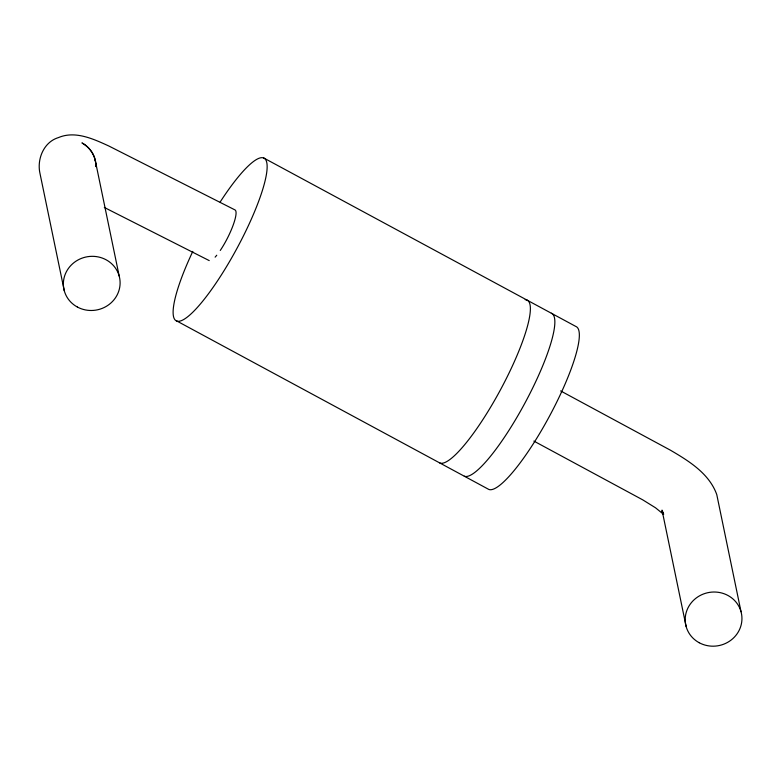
<?xml version="1.0" encoding="UTF-8"?>
<svg xmlns="http://www.w3.org/2000/svg" width="781" height="781" viewBox="0 0 781 781"><rect width="100%" height="100%" fill="white"/><g stroke="black" fill="none" stroke-linecap="round" stroke-linejoin="round"><path stroke-width="1.17" d="M104.312 207.453L209.23 260.6M263.685 157.947L575.831 326.448A92.402 19.017 -61.6 0 1 550 415.209A92.402 19.017 -61.6 0 1 488.789 489.423L176.643 320.913M560.621 390.92L670.362 450.159C688.754 460.927 709.246 473.471 716.763 494.568L741.032 611.738M533.862 441.08L642.753 499.86L655.513 507.787L663.333 514.162M663.411 513.302L662.024 510.11L686.128 626.479M95.067 159.539L119.19 276.044M64.286 290.776L39.987 173.46C36.746 159.246 43.697 142.005 58.438 137.593C75.201 130.427 93.515 138.998 108.832 146.008L234.993 209.923A28.428 6.053 -63.1 0 1 220.271 250.447M525.164 299.699A92.402 19.017 -61.6 0 1 502.905 385.218A92.402 19.017 -61.6 0 1 439.83 462.987M220.154 202.035A92.402 19.017 -61.6 0 1 264.818 181.914A92.402 19.017 -61.6 0 1 192.39 312.615A92.402 19.017 -61.6 0 1 192.8 251.404M551.347 313.24A92.402 19.017 -61.6 0 1 525.515 401.99A92.402 19.017 -61.6 0 1 464.305 476.205M96.014 166.626A28.438 27.345 -1.2 0 0 81.917 142.894L81.907 142.903A28.419 27.013 -11.7 0 1 95.497 161.433M95.809 163.785A28.419 27.013 -11.7 0 1 95.897 166.138M216.757 255.231A28.428 6.053 -63.1 0 1 215.126 257.134M663.616 514.064L661.517 511.604L663.665 514.142M77.397 307.05A28.428 27.023 -11.7 0 0 120.108 283.034A28.428 27.023 -11.7 0 0 77.709 260.141A28.428 27.023 -11.7 0 0 77.397 307.05M699.229 642.743A28.428 27.023 -11.7 0 0 741.95 618.728A28.428 27.023 -11.7 0 0 699.542 595.835A28.428 27.023 -11.7 0 0 699.229 642.743"/></g></svg>
